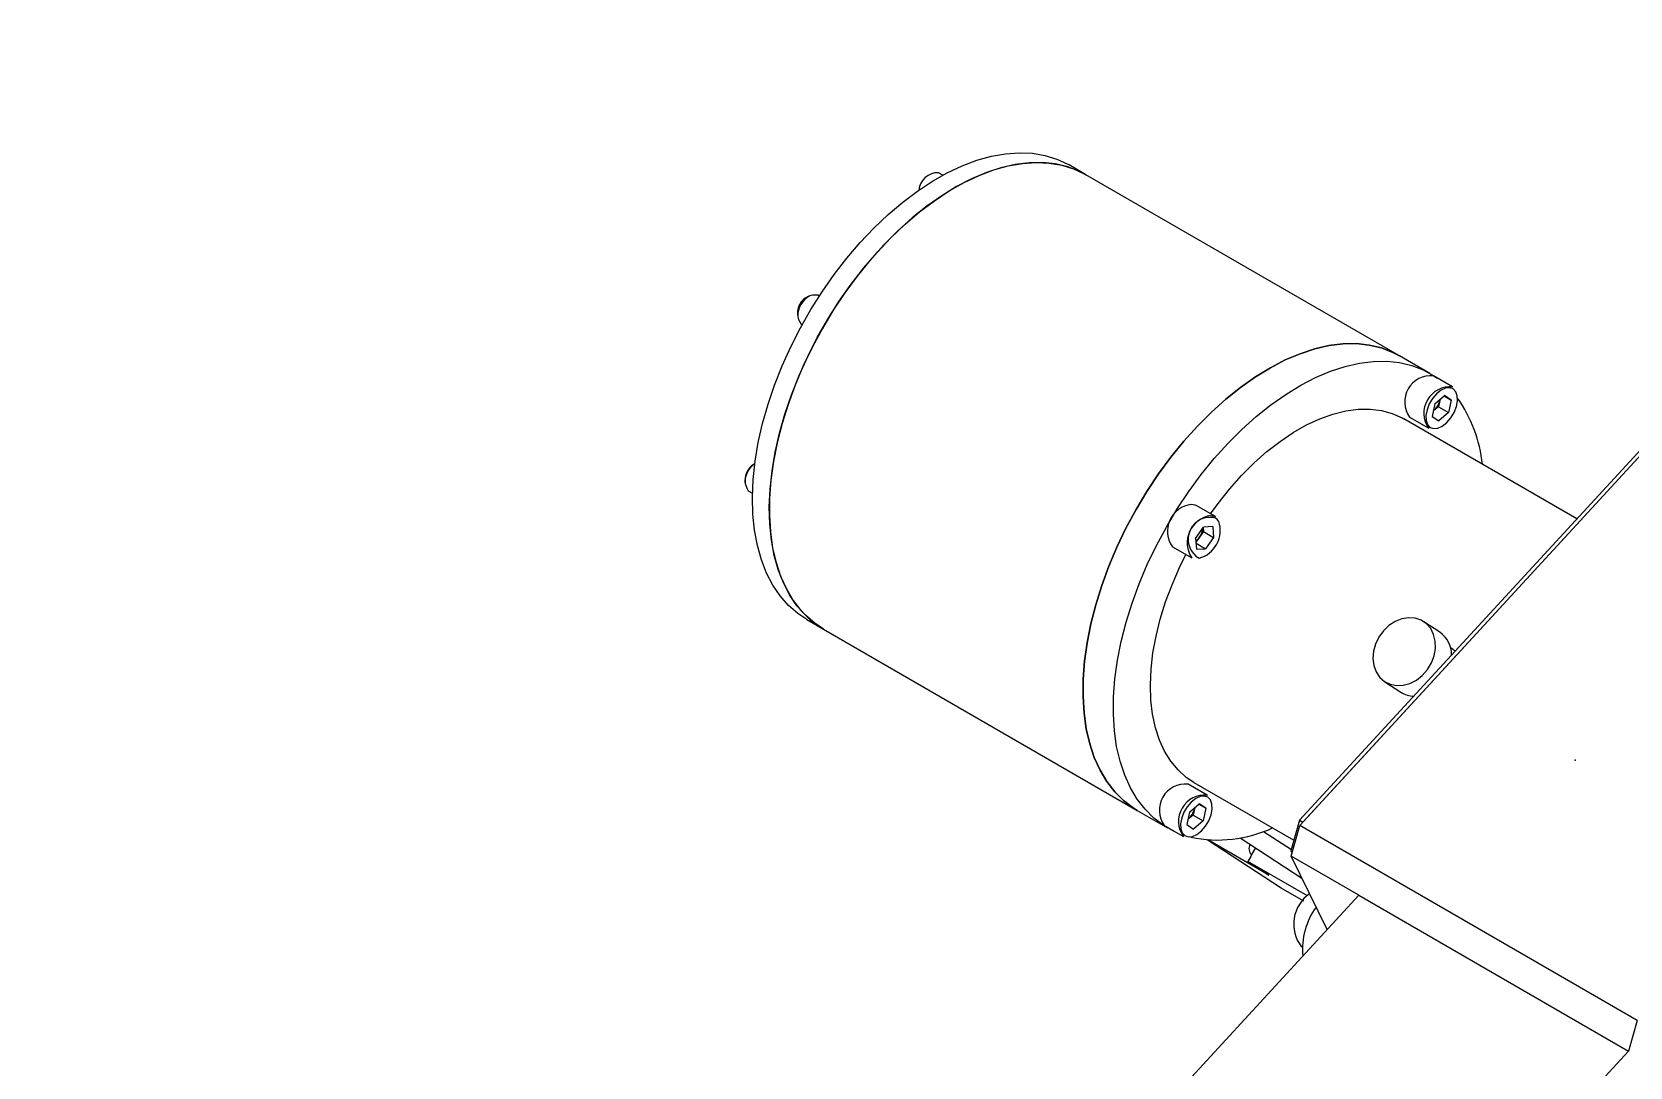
# Model space of a CAD drawing. Header units: millimetres. Extents: x 0.015 to 0.589, y 0.005 to 0.415.
# Drawn here: x 0.33202 to 0.36553, y 0.18185 to 0.20355 of the extents above; entities that cross this region are included whole.
import ezdxf

# ---------------------------------------------------------------- set-up
doc = ezdxf.new("R2010")
doc.units = ezdxf.units.MM
doc.header["$PDSIZE"] = -1

msp = doc.modelspace()

# ---------------------------------------------------------------- linework, layer by layer
at = {"color": 7, "linetype": 'Continuous', "lineweight": 25}
for p, q in [((0.3738005107459235, 0.2035491059167765), (0.3585975752696411, 0.1870266173348147)), ((0.3738712214240422, 0.2035082855111853), (0.3586682859477597, 0.1869857969292236)), ((0.3586035926053074, 0.1869154884671728), (0.3731595946570674, 0.2027348924286254)), ((0.3541176026910913, 0.2005572621735902), (0.3537640493004981, 0.2007613642015459)), ((0.3511185858669305, 0.2005476728460001), (0.3510287088652909, 0.2005995577346457)), ((0.3606936957561262, 0.1967609644536146), (0.3541176026910912, 0.2005572621735903)), ((0.348527247932322, 0.1980150323935101), (0.3484982021414565, 0.1980318001716646)), ((0.3481482305850339, 0.1974255659679982), (0.3481674929994072, 0.1974144460128753)), ((0.3613300918591941, 0.1963935808032944), (0.3606936957561262, 0.1967609644536146)), ((0.3618053024485471, 0.1961090299775012), (0.3614022515832708, 0.1963417062893707)), ((0.3614131500572389, 0.1963426445648774), (0.3614816130757217, 0.196295891874966)), ((0.361805302448547, 0.1961090299775011), (0.3618128531938238, 0.1961043994103723)), ((0.3614343316285644, 0.1957562473562987), (0.3613745053288774, 0.1954922079499771)), ((0.3615066082747276, 0.1956937327097415), (0.3614055929547542, 0.1956079569724134)), ((0.3614343316285644, 0.1957562473562987), (0.3616363622685112, 0.1959277988309547)), ((0.3615365214245708, 0.1958257524129025), (0.3615066082747276, 0.1956937327097415)), ((0.3615066082747276, 0.1956937327097415), (0.3617187403090835, 0.195571271492968)), ((0.3615413661293868, 0.1958471341963343), (0.3615365214245708, 0.1958257524129025)), ((0.3615365214245708, 0.1958257524129025), (0.3615405259243511, 0.1958464207480531)), ((0.3616290747326445, 0.1959216107224338), (0.3617785666087701, 0.1958353108992898)), ((0.3617785666087701, 0.1958353108992898), (0.3616363622685112, 0.1959277988309547)), ((0.3617785666087701, 0.1958353108992898), (0.3617187403090835, 0.195571271492968)), ((0.3644111505113642, 0.1933447873159737), (0.3607801365562442, 0.1954409270546756)), ((0.3609022922169527, 0.1954756574269901), (0.361305343082229, 0.1952429811151206)), ((0.3613745053288774, 0.1954922079499771), (0.361516709669137, 0.1953997200183118)), ((0.3614055929547542, 0.1956079569724134), (0.3613995737739047, 0.1956028458697053)), ((0.361399608500682, 0.1956029991340344), (0.3614055929547542, 0.1956079569724134)), ((0.3617187403090835, 0.195571271492968), (0.361516709669137, 0.1953997200183118)), ((0.3470367070626902, 0.1939349194050468), (0.3471267906182799, 0.1938829152753438)), ((0.3568352136056841, 0.1933903755489521), (0.3564321627404078, 0.1936230518608215)), ((0.3564171784270449, 0.19293420626499), (0.3565855816026292, 0.193171520419306)), ((0.3565835837905213, 0.1930784649439519), (0.3564993822027291, 0.1929598078667938)), ((0.3565762234818783, 0.1931583329333558), (0.3565835837905213, 0.1930784649439519)), ((0.3565835837905213, 0.1930784649439519), (0.3567957158248772, 0.1929560037271784)), ((0.3567748503015447, 0.1931824191504006), (0.3565855816026292, 0.193171520419306)), ((0.3567748503015447, 0.1931824191504006), (0.3567957158248772, 0.1929560037271784)), ((0.3559322033740898, 0.1927570029984408), (0.3563352542393661, 0.1925243266865714)), ((0.3564171784270449, 0.19293420626499), (0.356438043950377, 0.192707790841768)), ((0.3564993822027291, 0.1929598078667938), (0.3564245387356877, 0.1928543382755857)), ((0.3564263481594674, 0.1928347039034043), (0.3566273126492931, 0.1927186895728623)), ((0.356438043950377, 0.192707790841768), (0.3566273126492931, 0.1927186895728623)), ((0.3567957158248772, 0.1929560037271784), (0.3566273126492931, 0.1927186895728623)), ((0.3482644962709997, 0.1912348267153584), (0.3486180496615929, 0.1910307246874028)), ((0.3486180496615928, 0.1910307246874028), (0.3551941427266278, 0.1872344269674271)), ((0.3615388830642717, 0.1909677640863412), (0.3611997532458803, 0.1911883298961597)), ((0.3618174133329664, 0.1906076768744976), (0.3617649566113083, 0.1906417940728845)), ((0.3603819281739449, 0.1899308871930063), (0.3607210579923362, 0.1897103213831878)), ((0.3566613893372131, 0.1875522903815419), (0.3562583384719368, 0.1877849666934114)), ((0.3563804941326455, 0.1878196970657257), (0.3584797880285723, 0.1866078004955509)), ((0.3562904185172304, 0.1871995077603393), (0.3564924491571772, 0.1873710592349954)), ((0.3564851616213105, 0.1873648711264745), (0.3566346534974361, 0.1872785713033305)), ((0.3566346534974361, 0.1872785713033305), (0.3564924491571772, 0.1873710592349954)), ((0.356661389337213, 0.1875522903815418), (0.3566689400824898, 0.187547659814413)), ((0.3551941427266278, 0.1872344269674271), (0.3558305388296957, 0.1868670433171069)), ((0.3562904185172304, 0.1871995077603393), (0.3562305922175434, 0.1869354683540178)), ((0.3562616798434202, 0.187051217376454), (0.3562556606625707, 0.187046106273746)), ((0.356255695389348, 0.1870462595380751), (0.3562616798434202, 0.187051217376454)), ((0.3563626951633936, 0.1871369931137821), (0.3562616798434202, 0.187051217376454)), ((0.3563926083132368, 0.1872690128169432), (0.3563626951633936, 0.1871369931137821)), ((0.3563626951633936, 0.1871369931137821), (0.3565748271977495, 0.1870145318970087)), ((0.3565748271977495, 0.1870145318970087), (0.3563727965578029, 0.1868429804223525)), ((0.3563974530180528, 0.187290394600375), (0.3563926083132368, 0.1872690128169432)), ((0.3563926083132368, 0.1872690128169432), (0.3563966128130171, 0.1872896811520938)), ((0.3566346534974361, 0.1872785713033305), (0.3565748271977495, 0.1870145318970087)), ((0.3585975752696411, 0.1870266173348147), (0.3584168295651496, 0.1863839386883098)), ((0.3585975752696411, 0.1870266173348147), (0.3586682859477597, 0.1869857969292236)), ((0.3557583791056187, 0.1869189178310307), (0.356161429970895, 0.1866862415191612)), ((0.3562305922175434, 0.1869354683540178), (0.3563727965578029, 0.1868429804223525)), ((0.357349651139361, 0.1866596706479393), (0.3586467619263617, 0.1858160459483591)), ((0.3578415338363057, 0.1867946228753478), (0.3584255119701776, 0.1864148107708719)), ((0.358422846900816, 0.186272809820668), (0.3586035926053074, 0.1869154884671728)), ((0.3656746604171727, 0.1828334479080594), (0.3586035926053074, 0.1869154884671728)), ((0.3582134945898768, 0.1856064061639377), (0.3566606283933909, 0.1866163709962617)), ((0.3579499955498381, 0.1858785769624599), (0.3566736572843823, 0.1866153913595722)), ((0.3584168295651496, 0.1863839386883098), (0.358448894635817, 0.1863654279170264)), ((0.3584168295651496, 0.1863839386883098), (0.3584405132875785, 0.1863356263039981)), ((0.3575156095766873, 0.186161096188862), (0.3579499955498381, 0.1858785769624599)), ((0.3587653524069461, 0.1854396350096867), (0.3575156095766873, 0.186161096188862)), ((0.3598370604631891, 0.1854564017088451), (0.358422846900816, 0.186272809820668)), ((0.3591755171384794, 0.1847374391080999), (0.358422846900816, 0.186272809820668)), ((0.3320189232087147, 0.155223763026958), (0.3598370604631891, 0.1854564017088451)), ((0.3586846178488108, 0.1853344324956775), (0.3582134945898768, 0.1856064061639377)), ((0.3598370604631891, 0.1854564017088451), (0.3654939147126813, 0.1821907692615544)), ((0.3586310793021406, 0.1843833518169437), (0.3586529737531625, 0.1843707124194059)), ((0.3656746604171727, 0.1828334479080594), (0.3654939147126813, 0.1821907692615544)), ((0.3654939147126813, 0.1821907692615544), (0.3376757774582071, 0.1519581305796671))]:
    msp.add_line(p, q, dxfattribs=at)
at = {"color": 7, "linetype": 'Continuous', "lineweight": 25, "flags": 128}
for points in [[(0.3482644962709995, 0.1912348267153582), (0.348076443228141, 0.1913593662258896), (0.3478809116222696, 0.1915290132886635), (0.3477057010659131, 0.1917276440642365), (0.3475519478667631, 0.1919539703558079), (0.3474206491733162, 0.1922065243505286), (0.3473126565079827, 0.1924836681388297), (0.3472286702446377, 0.1927836043368953), (0.3471692350664269, 0.193104387743386), (0.3471347364332884, 0.1934439379548159), (0.3471253980820962, 0.1938000528577678), (0.3471412805756412, 0.1941704229104435), (0.3471822809098581, 0.1945526461209286), (0.3472481331818466, 0.1949442436250322), (0.347338410314353, 0.1953426757626718), (0.347452526825531, 0.1957453585485437), (0.3475897426260153, 0.1961496804302594), (0.3477491678186859, 0.1965530192252651), (0.3479297684699918, 0.1969527591267013), (0.348130373315407, 0.1973463076679142), (0.3483496813555308, 0.1977311125355972), (0.3485862702935674, 0.1981046781225215), (0.348838605759467, 0.198464581712507), (0.3491050512609042, 0.1988084891926663), (0.3493838787965586, 0.1991341701910224), (0.3496732800628666, 0.1994395125413269), (0.3499713781815637, 0.1997225359812684), (0.3502762398719605, 0.1999814049952341), (0.3505858879890098, 0.2002144407183321), (0.3508983143458507, 0.200420131824475), (0.3512114927376713, 0.2005971443279091), (0.3515233920824241, 0.2007443302346247), (0.3518319895931729, 0.2008607349875365), (0.3521352838966417, 0.2009456036571538), (0.352431308012889, 0.2009983858375875), (0.3527181421119271, 0.201018739216143), (0.3529939259645565, 0.2010065317933505), (0.3532568710066659, 0.2009618427390309), (0.3535052719387569, 0.2008849618788502), (0.3537375177854656, 0.2007763878146882), (0.3537640493004979, 0.2007613642015456)], [(0.3486180496615929, 0.1910307246874028), (0.3484299966187346, 0.1911552641979344), (0.3482344650128633, 0.1913249112607082), (0.3480592544565068, 0.1915235420362812), (0.3479055012573568, 0.1917498683278527), (0.3477742025639099, 0.1920024223225734), (0.3476662098985764, 0.1922795661108745), (0.3475822236352314, 0.1925795023089401), (0.3475227884570207, 0.1929002857154307), (0.3474882898238822, 0.1932398359268606), (0.34747895147269, 0.1935959508298125), (0.347494833966235, 0.1939663208824882), (0.347535834300452, 0.1943485440929734), (0.3476016865724404, 0.1947401415970769), (0.3476919637049469, 0.1951385737347164), (0.3478060802161248, 0.1955412565205883), (0.3479432960166092, 0.1959455784023041), (0.3481027212092798, 0.1963489171973098), (0.3482833218605856, 0.1967486570987459), (0.3484839267060009, 0.1971422056399588), (0.3487032347461247, 0.1975270105076418), (0.3489398236841613, 0.1979005760945661), (0.3491921591500609, 0.1982604796845515), (0.3494586046514981, 0.1986043871647108), (0.3497374321871525, 0.1989300681630669), (0.3500268334534604, 0.1992354105133713), (0.3503249315721575, 0.199518433953313), (0.3506297932625543, 0.1997773029672786), (0.3509394413796036, 0.2000103386903766), (0.3512518677364445, 0.2002160297965194), (0.3515650461282651, 0.2003930422999536), (0.3518769454730179, 0.2005402282066691), (0.3521855429837666, 0.2006566329595808), (0.3524888372872354, 0.2007415016291982), (0.3527848614034827, 0.2007942838096318), (0.3530716955025208, 0.2008146371881874), (0.3533474793551502, 0.2008024297653948), (0.3536104243972596, 0.2007577407110752), (0.3538588253293505, 0.2006808598508945), (0.3540910711760592, 0.2005722857867325), (0.3541176026910913, 0.2005572621735902)], [(0.3541176026910913, 0.2005572621735902), (0.3539752631511336, 0.2006313361035938), (0.3537347236449953, 0.2007238609616505), (0.3534788467540145, 0.2007844405087888), (0.3532092905484715, 0.200812682192378), (0.3529278017399648, 0.2008084030076299), (0.3526362043628019, 0.2007716306834615), (0.3523363879543419, 0.2007026035028127), (0.3520302953108825, 0.2006017687585841), (0.3517199098984302, 0.2004697798551999), (0.3514072429999338, 0.200307492074578), (0.351094320682265, 0.2001159570339427), (0.3507831706673997, 0.199896415871395), (0.3504758091928745, 0.1996502912033951), (0.350174227946662, 0.1993791779062747), (0.3498803811611256, 0.199084832781513), (0.3495961729496859, 0.1987691631717451), (0.3493234449682538, 0.1984342146012711), (0.3490639644813873, 0.1980821575211546), (0.3488194129104994, 0.1977152732448007), (0.3485913749383261, 0.1973359391651527), (0.3483813282402566, 0.1969466133492964), (0.3481906339090656, 0.1965498186103009), (0.348020527635096, 0.1961481261595077), (0.3478721116990434, 0.1957441389452013), (0.3477463478292286, 0.1953404747856269), (0.347644050969643, 0.1949397494056497), (0.3475658839991501, 0.1945445594869809), (0.347512353436061, 0.1941574658418012), (0.3474838061559195, 0.1937809768188181), (0.3474804271437653, 0.1934175320492835), (0.3475022382954389, 0.1930694866382973), (0.3475490982756981, 0.1927390959038366), (0.3476207034340636, 0.1924285007624007), (0.3477165897724598, 0.1921397138559724), (0.3478361359519006, 0.1918746065101922), (0.3479785673187373, 0.1916348966082554), (0.3481429609243776, 0.19142213745911), (0.3483282515059493, 0.1912377077320867), (0.3485332383891541, 0.1910828025231866), (0.3486180496615929, 0.1910307246874028)], [(0.3551941427266278, 0.1872344269674271), (0.355111084528583, 0.1872853632058442), (0.3549058600092417, 0.1874400937858514), (0.35472033846982, 0.1876243821632358), (0.3545557230886917, 0.1878370331571529), (0.3544130814597714, 0.1880766676443062), (0.3542933386687588, 0.1883417315030912), (0.3541972712936026, 0.1886305056926703), (0.3541255023680949, 0.1889411174016124), (0.3540784973412576, 0.1892715521937933), (0.354056561058727, 0.1896196670727875), (0.3540598357857129, 0.1899832043800222), (0.3540883002843543, 0.190359806436559), (0.3541417699514549, 0.1907470308335474), (0.3542198980157052, 0.1911423662721825), (0.3543221777866287, 0.1915432488504422), (0.3544479459406626, 0.1919470786909751), (0.3545963868230672, 0.1923512368023031), (0.3547665377377583, 0.192753102063986), (0.3549572951907621, 0.1931500682255934), (0.3551674220467961, 0.1935395608092388), (0.3553955555525665, 0.1939190538060567), (0.3556402161747466, 0.1942860860583394), (0.3558998171953173, 0.1946382772210887), (0.3561726750020433, 0.1949733431994675), (0.3564570200073436, 0.1952891109620306), (0.3567510081247469, 0.1955835326336676), (0.3570527327284992, 0.1958546987768592), (0.357360237018764, 0.1961008507751117), (0.3576715267122196, 0.1963203922382602), (0.3579845829757525, 0.196511899355671), (0.358297375519364, 0.1966741301302007), (0.3586078757633804, 0.196806032433023), (0.3589140699945705, 0.1969067508270894), (0.3592139724258487, 0.1969756321149653), (0.359505638074866, 0.1970122295750669), (0.3597871753779674, 0.1970163058588221), (0.3600567584577073, 0.1969878345299662), (0.3603126389643663, 0.1969270002359924), (0.3605531574146691, 0.1968341975106411), (0.3606936957561262, 0.1967609644536146)], [(0.3606936957561262, 0.1967609644536146), (0.3605531574146691, 0.1968341975106412), (0.3603126389643663, 0.1969270002359925), (0.3600567584577073, 0.1969878345299662), (0.3597871753779673, 0.1970163058588221), (0.359505638074866, 0.1970122295750669), (0.3592139724258486, 0.1969756321149653), (0.3589140699945704, 0.1969067508270894), (0.3586078757633803, 0.196806032433023), (0.3582973755193639, 0.1966741301302006), (0.3579845829757524, 0.196511899355671), (0.3576715267122196, 0.1963203922382601), (0.3573602370187639, 0.1961008507751117), (0.3570527327284992, 0.1958546987768592), (0.3567510081247469, 0.1955835326336676), (0.3564570200073436, 0.1952891109620305), (0.3561726750020432, 0.1949733431994674), (0.3558998171953173, 0.1946382772210886), (0.3556402161747465, 0.1942860860583392), (0.3553955555525665, 0.1939190538060566), (0.355167422046796, 0.1935395608092387), (0.3549572951907621, 0.1931500682255933), (0.3547665377377583, 0.1927531020639858), (0.3545963868230672, 0.192351236802303), (0.3544479459406626, 0.1919470786909749), (0.3543221777866286, 0.191543248850442), (0.3542198980157052, 0.1911423662721824), (0.3541417699514549, 0.1907470308335472), (0.3540883002843543, 0.1903598064365589), (0.3540598357857129, 0.189983204380022), (0.354056561058727, 0.1896196670727874), (0.3540784973412576, 0.1892715521937931), (0.3541255023680949, 0.1889411174016122), (0.3541972712936026, 0.1886305056926702), (0.3542933386687588, 0.1883417315030911), (0.3544130814597715, 0.1880766676443061), (0.3545557230886918, 0.1878370331571528), (0.3547203384698201, 0.1876243821632357), (0.3549058600092417, 0.1874400937858512), (0.3551110845285831, 0.1872853632058441), (0.3551941427266278, 0.1872344269674271)], [(0.3559909082609404, 0.1867846816069619), (0.3559710771711528, 0.1867938102600804), (0.3557474806316509, 0.1869179795555239), (0.3555422561123096, 0.1870727101355311), (0.355356734572888, 0.1872569985129155), (0.3551921191917596, 0.1874696495068326), (0.3550494775628393, 0.1877092839939859), (0.3549297347718267, 0.187974347852771), (0.3548336673966704, 0.18826312204235), (0.3547618984711627, 0.1885737337512921), (0.3547148934443254, 0.188904168543473), (0.3546929571617948, 0.1892522834224672), (0.3546962318887808, 0.1896158207297019), (0.3547246963874222, 0.1899924227862388), (0.3547781660545227, 0.1903796471832271), (0.3548562941187731, 0.1907749826218622), (0.3549585738896965, 0.1911758652001219), (0.3550843420437305, 0.1915796950406548), (0.3552327829261351, 0.1919838531519828), (0.3554029338408262, 0.1923857184136657), (0.35559369129383, 0.1927826845752731), (0.3558038181498639, 0.1931721771589185), (0.3560319516556344, 0.1935516701557365), (0.3562766122778144, 0.1939187024080191), (0.3565362132983852, 0.1942708935707685), (0.3568090711051112, 0.1946059595491473), (0.3570934161104115, 0.1949217273117103), (0.3573874042278148, 0.1952161489833474), (0.3576891288315671, 0.195487315126539), (0.3579966331218318, 0.1957334671247915), (0.3583079228152875, 0.1959530085879399), (0.3586209790788204, 0.1961445157053508), (0.3589337716224318, 0.1963067464798804), (0.3592442718664483, 0.1964386487827028), (0.3595504660976384, 0.1965393671767692), (0.3598503685289166, 0.1966082484646451), (0.3601420341779339, 0.1966448459247467), (0.3604235714810353, 0.1966489222085019), (0.3606931545607753, 0.196620450879646), (0.3609490350674342, 0.1965596165856722), (0.361189553517737, 0.1964668138603209), (0.3614131500572389, 0.1963426445648774)], [(0.3618186145715535, 0.1960664496568513), (0.3617446577756437, 0.1960918608268317), (0.3616570807508042, 0.1960825897672231), (0.3615629784667469, 0.1960393875641378), (0.3614699745308784, 0.1959657542031364), (0.3613856035689668, 0.1958676550212129), (0.3613167008145731, 0.1957530374306682), (0.3612688483590775, 0.1956311870670314), (0.3612459229238349, 0.1955119755220923), (0.3612497817912658, 0.1954050606062433), (0.3612801123388806, 0.1953191039301193), (0.3613344573660942, 0.1952610691924156), (0.361408414162004, 0.1952356580224352), (0.3614959911868435, 0.1952449290820439), (0.3615900934709008, 0.1952881312851291), (0.3616830974067693, 0.1953617646461305), (0.3617674683686808, 0.1954598638280541), (0.3618363711230747, 0.1955744814185987), (0.3618842235785702, 0.1956963317822355), (0.3619071490138128, 0.1958155433271747), (0.3619032901463818, 0.1959224582430236), (0.3618729595987671, 0.1960084149191477), (0.3618186145715535, 0.1960664496568513)], [(0.3567302968648751, 0.1934509426942132), (0.3568875568005063, 0.1936675810514355), (0.3571283723311211, 0.1939696865995007), (0.3573808780531504, 0.1942529568793054), (0.3576430409389916, 0.1945151111651169), (0.3579127502072371, 0.19475403874477), (0.3581878343174453, 0.1949678159138805), (0.3584660784541079, 0.1951547214643816), (0.3587452423590413, 0.1953132505426795), (0.3590230783686287, 0.1954421267658492), (0.3592973495106858, 0.1955403124983198), (0.3595658475152455, 0.1956070172063056), (0.3598264105942495, 0.1956417038227198), (0.3600769408469943, 0.1956440930713223), (0.360315421151194, 0.1956141657152883), (0.3605399314036635, 0.1955521627120916), (0.3607486639798598, 0.1954585832734566), (0.3607801365562442, 0.1954409270546756)], [(0.3564321627404082, 0.1936230518608222), (0.3564088865815953, 0.1936341916926157), (0.3563272830299589, 0.1936460950707987)], [(0.3567303338952354, 0.1934134187589281), (0.3568119374468718, 0.1934015153807451), (0.356835213605684, 0.1933903755489519)], [(0.3563804941326455, 0.1878196970657257), (0.3562206924010778, 0.1879264432744017), (0.3560484163896297, 0.1880806670754825), (0.3558965257398333, 0.1882634705308227), (0.3557662433858906, 0.1884733818144867), (0.3556586182847106, 0.1887087108442443), (0.3555745169703255, 0.1889675628891191), (0.355514616577068, 0.1892478538246483), (0.3554793993876837, 0.1895473269130273), (0.3554691489502743, 0.189863570973036), (0.3554839477953344, 0.1901940397934516), (0.3555236767712654, 0.1905360726336446), (0.3555880160037132, 0.1908869156462979), (0.3556764474710091, 0.191243744049766), (0.3557882591749753, 0.1916036848715557), (0.3559225508735155, 0.1919638400798119), (0.3560782413288355, 0.1923213099165655), (0.356212960595867, 0.1925949253042296)], [(0.3602605106240226, 0.1908657615865165), (0.3601898673023681, 0.1907204658722169), (0.3601473248293164, 0.1905676486480573), (0.3601348724436248, 0.1904144554775951), (0.3601530924050085, 0.1902680495032192), (0.3602011327683231, 0.1901352765055728), (0.3602767472195732, 0.1900223448024594), (0.3603764001110576, 0.189934534954802), (0.3604954317843269, 0.1898759528534833), (0.3606282764506332, 0.1898493377324517), (0.3607687224410261, 0.189855934085186), (0.3609102026570895, 0.1898954334735638), (0.3610461016411641, 0.1899659889500848), (0.3611700649077956, 0.1900643014190838), (0.3612762960724115, 0.1901857738987768), (0.3613598278838219, 0.1903247264710203), (0.361416754487364, 0.190474661867971), (0.3614444140583258, 0.1906285692771085), (0.3614415132659103, 0.1907792521590375), (0.361408187747947, 0.190919664749671), (0.3613459957686171, 0.1910432415123283), (0.3612578453557528, 0.1911442041349332), (0.3611478583246874, 0.1912178317174647), (0.3610211775467516, 0.1912606815159948), (0.3608837264743263, 0.1912707499215683), (0.3607419321667921, 0.1912475661467308), (0.3606024247683763, 0.1911922142390269), (0.3604717274899774, 0.1911072823921414), (0.3603559515910739, 0.19099674192484), (0.3602605106240226, 0.1908657615865165)], [(0.3566747014602195, 0.187509710060892), (0.3566007446643097, 0.1875351212308724), (0.3565131676394702, 0.1875258501712638), (0.3564190653554129, 0.1874826479681785), (0.3563260614195443, 0.1874090146071771), (0.3562416904576328, 0.1873109154252535), (0.3561727877032391, 0.1871962978347089), (0.3561249352477435, 0.1870744474710721), (0.3561020098125009, 0.1869552359261329), (0.3561058686799318, 0.186848321010284), (0.3561361992275466, 0.18676236433416), (0.3561905442547602, 0.1867043295964563), (0.35626450105067, 0.1866789184264759), (0.3563520780755095, 0.1866881894860845), (0.3564461803595668, 0.1867313916891698), (0.3565391842954354, 0.1868050250501712), (0.3566235552573468, 0.1869031242320948), (0.3566924580117407, 0.1870177418226394), (0.3567403104672362, 0.1871395921862762), (0.3567632359024788, 0.1872588037312154), (0.3567593770350478, 0.1873657186470643), (0.3567290464874331, 0.1874516753231883), (0.3566747014602195, 0.187509710060892)]]:
    msp.add_lwpolyline(points, dxfattribs=at)
at = {"color": 7, "linetype": 'Continuous', "lineweight": 25}
for centre, radius, start, end in [((0.3510174355557326, 0.2001955559365856), 0.000404159053273853, 88.4016271814411, 174.4011577183639), ((0.3484440594352733, 0.1976589218492582), 0.0003767886356474303, 81.73827346062203, 218.2671030720765), ((0.348562489077255, 0.1975905538552684), 0.0004866680457141095, 120.4245918077837, 179.5807311898925), ((0.361349208636806, 0.19579499270003), 0.0005492807141532839, 84.45842474006736, 215.5469517926281), ((0.3611306243036256, 0.1959215070799805), 0.0004170388819508386, 311.2492342698504, 346.7261182619989), ((0.3595106531578336, 0.1941813177656627), 0.002935714498847863, 6.002775592042093, 35.22414834367661), ((0.347456856042459, 0.1940973975104497), 0.0004925862426020375, 124.8398519685444, 179.2838183579053), ((0.3473635509227787, 0.1941541006056497), 0.0003935318380711748, 118.5983324330823, 213.8457699272159), ((0.3563921548520543, 0.1930849429961534), 0.0005648893734003958, 96.59438907378534, 215.4884228184088), ((0.3568208404003464, 0.1928408755786154), 0.0005796525862877239, 98.98287348858102, 213.0999384035321), ((0.3563274654304198, 0.1931013902097871), 0.0006051418523374693, 285.5451433590217, 18.2605515944378), ((0.3561882627182719, 0.1931896889430116), 0.0003868341282927501, 323.539913703637, 354.7782543070038), ((0.3561957164571605, 0.1931711763923525), 0.000369985862741621, 307.7631065169117, 325.1599012426483), ((0.3612053519262279, 0.1904927552413008), 0.0005804105640935178, 359.8785407860411, 54.92509106018707), ((0.3610050447177833, 0.1901548419827047), 0.0005274912545484319, 237.4270912830987, 268.4504950400155), ((0.356205295525472, 0.1872382531040706), 0.0005492807141532839, 84.45842474006736, 215.5469517926281), ((0.3559867111922916, 0.1873647674840211), 0.0004170388819508204, 311.2492342698529, 346.7261182620064), ((0.3568800916457892, 0.1893438031070003), 0.002730900537760342, 258.1128651948923, 294.9168781760797), ((0.4275814582305427, 0.1487014404634607), 0.07945092167275694, 151.6324985746417, 151.8694799664929), ((0.3577337969196836, 0.1864331469165553), 0.0001978726791332723, 152.6303479735423, 222.9999170613794), ((0.3592467114703961, 0.1848505012845293), 0.0007728076032599854, 124.5749496640782, 217.1916861967257), ((0.3601699051635749, 0.1843247610135741), 0.001511097880600294, 144.1925806837568, 185.3787496685997)]:
    msp.add_arc(centre, radius, start, end, dxfattribs=at)
at = {"color": 8, "linetype": 'Continuous', "lineweight": 25}
for centre, radius, start, end in [((0.3617522595020825, 0.1955623163881588), 0.0005492807141537161, 84.45842474017039, 215.5469517925318), ((0.3567187901413333, 0.1929157430037121), 0.0004586965442325064, 86.9944167635362, 240.0288551675768), ((0.3567575083735237, 0.1932074052945509), 0.0001670484417948739, 30.0297296989875, 95.03719989754613), ((0.3566083463907485, 0.1870055767921995), 0.0005492807141537059, 84.45842474017066, 215.5469517925295)]:
    msp.add_arc(centre, radius, start, end, dxfattribs=at)
at = {"color": 7, "linetype": 'Continuous', "lineweight": 25}
msp.add_open_spline([(0.3618140211273755, 0.1906053470881804), (0.3618220930528886, 0.1906020439198212), (0.3618403664375378, 0.1905945661419491), (0.3618519775448474, 0.1905791433327417), (0.3618584596629124, 0.190570533260721)], degree=3, knots=[0, 0, 0, 0, 0.4417312757411115, 1, 1, 1, 1], dxfattribs=at)
at = {"color": 7, "linetype": 'Continuous'}
msp.add_point((0.3643785909501733, 0.1882830388017269), dxfattribs=at)

doc.saveas('drawing.dxf')
